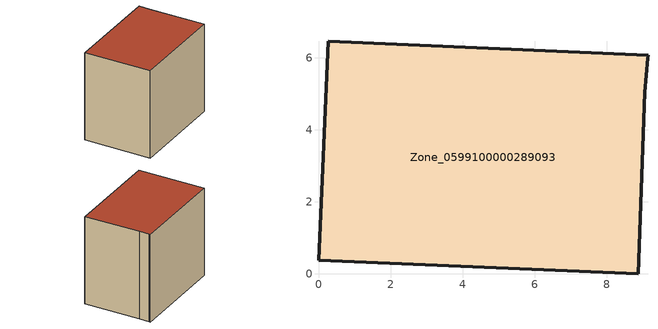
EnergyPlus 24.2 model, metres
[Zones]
Zone_0599100000289093
 floor ground (C_G): 9.06,5.04 8.88,0 0,0.38 0.27,6.46 9.15,6.07 9.15,5.98 z1.2
 wall outside (C_F): 8.88,0 9.06,5.04 9.15,5.98 9.15,6.07 0.27,6.46 0,0.38 8.88,0 z1.2:9.26
 roof outside (C_R): 9.15,5.98 9.15,6.07 0.27,6.46 0,0.38 8.88,0 9.06,5.04 z9.26
[BUILDING]
Pand.0599100000289093: North Axis=0; Terrain=City; Loads Convergence Tolerance Value=0.04; Temperature Convergence Tolerance Value=0.4; Solar Distribution=FullExterior; Maximum Number of Warmup Days=25; Minimum Number of Warmup Days=1
[Site:Location]
Rotterdam.The.Hague.AP_ZH_NLD Design_Conditions: Latitude=51.96; Longitude=4.45; Time Zone=1; Elevation=-4.5
[SITE:GROUNDTEMPERATURE:BUILDINGSURFACE]
18, 18, 18, 18, 18, 18, 18, 18, 18, 18, 18, 18
[MATERIAL] Thermal Absorptance=0.9; Solar Absorptance=0.7; Visible Absorptance=0.7
Name | Roughness | Thickness | Conductivity | Density | Specific Heat
G.TC.1965-1974 | MediumSmooth | 0.15 | 0.882353 | 540 | 1210
F.TC.1965-1974 | Rough | 0.3 | 0.697674 | 1920 | 840
R.TC.1965-1974 | MediumRough | 0.2 | 0.232558 | 1500 | 1000
[CONSTRUCTION]
C_G: G.TC.1965-1974
C_F: F.TC.1965-1974
C_R: R.TC.1965-1974
[ZONE]
Zone_0599100000289093: Type=1; Multiplier=1; Ceiling Height=Autocalculate; Volume=Autocalculate; Floor Area=autocalculate; Part of Total Floor Area=Yes
[ZONEINFILTRATION:DESIGNFLOWRATE]
Infil_Zone_0599100000289093: Zone or ZoneList or Space or SpaceList=Zone_0599100000289093; Schedule=AlwaysOn; Design Flow Rate Calculation Method=Flow/Area; Flow Rate per Floor Area=0.003; Constant Term Coefficient=1; Temperature Term Coefficient=0; Velocity Term Coefficient=0; Velocity Squared Term Coefficient=0
[HVACTEMPLATE:ZONE:IDEALLOADSAIRSYSTEM]
Zone_0599100000289093: Maximum Heating Supply Air Temperature=50; Minimum Cooling Supply Air Temperature=13; Maximum Heating Supply Air Humidity Ratio=0.0156; Minimum Cooling Supply Air Humidity Ratio=0.0077; Heating Limit=NoLimit; Cooling Limit=NoLimit; Dehumidification Control Type=ConstantSensibleHeatRatio; Cooling Sensible Heat Ratio=0.7; Dehumidification Setpoint=60; Humidification Control Type=None; Humidification Setpoint=30; Outdoor Air Method=None; Outdoor Air Flow Rate per Person=0.00944; Outdoor Air Flow Rate per Zone Floor Area=0; Outdoor Air Flow Rate per Zone=0; Demand Controlled Ventilation Type=None; Outdoor Air Economizer Type=NoEconomizer; Heat Recovery Type=None; Sensible Heat Recovery Effectiveness=0.7; Latent Heat Recovery Effectiveness=0.65
[ZONECONTROL:THERMOSTAT]
ThermostatControl_Zone_0599100000289093: Zone or ZoneList=Zone_0599100000289093; Control Type Schedule=DualSetpointControlType; Control 1=Thermostat_Zone_0599100000289093; Temperature Difference Between Cutout And Setpoint=0
[THERMOSTATSETPOINT:DUALSETPOINT]
Thermostat_Zone_0599100000289093: Heating Setpoint Temperature Schedule=HeatingSetpoint_Zone_0599100000289093; Cooling Setpoint Temperature Schedule=CoolingSetpoint_Zone_0599100000289093
[SCHEDULE:COMPACT]
HeatingSetpoint_Zone_0599100000289093: Through: 12/31, For: AllDays, Until: 24:00, 21
CoolingSetpoint_Zone_0599100000289093: Through: 12/31, For: AllDays, Until: 24:00, 24
DualSetpointControlType: Through: 12/31, For: AllDays, Until: 24:00, 4
AlwaysOn: Through: 12/31, For: AllDays, Until: 24:00, 1
